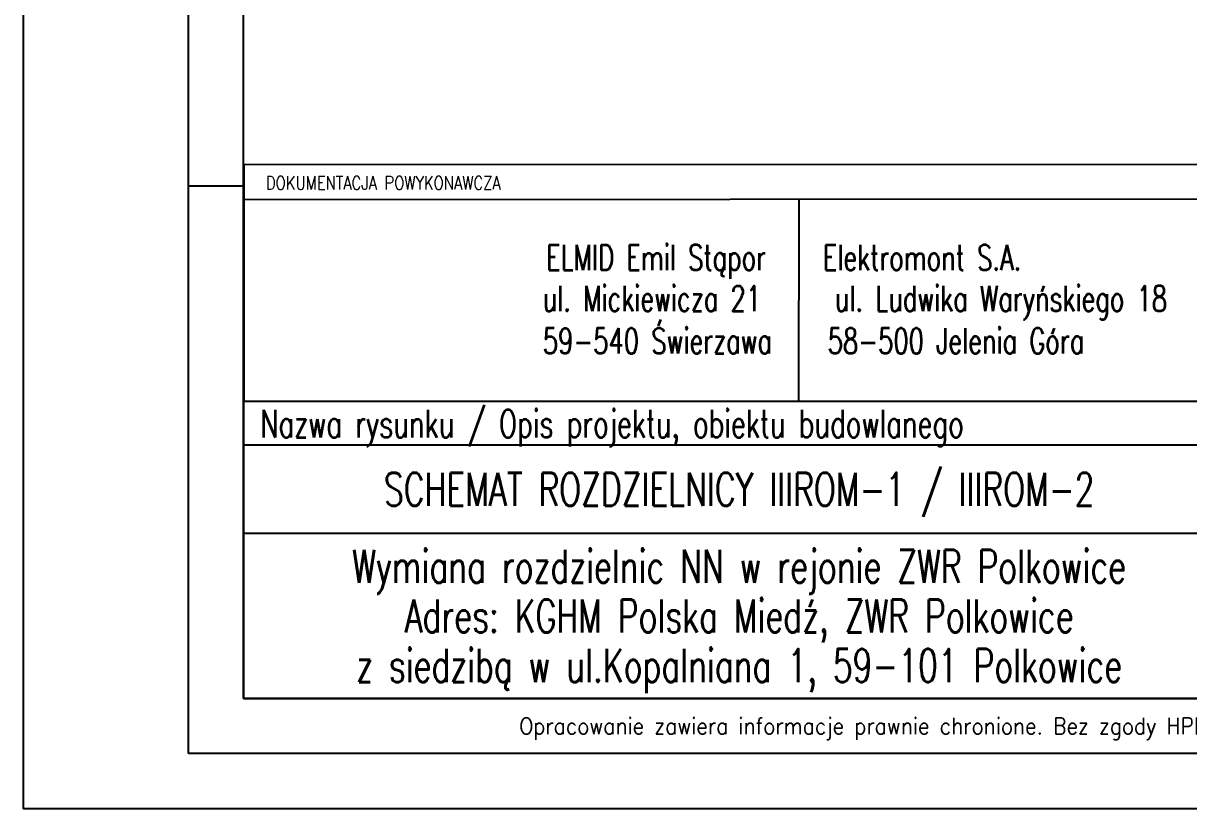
# Model space of a CAD drawing. Header units: millimetres. Extents: x 7130 to 65072, y -4915 to 15466.
# Drawn here: x 50661 to 57924, y -4915 to -23 of the extents above; entities that cross this region are included whole.
import ezdxf
from ezdxf.enums import TextEntityAlignment as Align

# ---------------------------------------------------------------- set-up
doc = ezdxf.new("R2010")
doc.units = ezdxf.units.MM
doc.header["$LTSCALE"] = 0.3
doc.layers.get('0').update_dxf_attribs({"linetype": 'CONTINUOUS'})
for name, color, linetype in [('_A_TABELA-LAYOUT', 1, 'CONTINUOUS'), ('CIENKA', 1, 'CONTINUOUS'), ('GRUBA', 7, 'CONTINUOUS')]:
    doc.layers.add(name, color=color, linetype=linetype)
doc.styles.add('ROMANS', font='romans', dxfattribs={"width": 0.8, "oblique": 10, "height": 2.8})
doc.styles.add('TETERA', font='romans.shx', dxfattribs={"width": 0.8})

# ---------------------------------------------------------------- blocks, each defined once
blk = doc.blocks.new('Tabelka_Czesc ogolna')
at = {"layer": 'CIENKA'}
for p, q in [((90, 23), (0, 23)), ((0, 15), (90, 15))]:
    blk.add_line(p, q, dxfattribs=at)
at = {"layer": 'GRUBA'}
blk.add_lwpolyline([(0, 27), (180, 27), (180, 0), (0, 0)], close=True, dxfattribs=at)
at = {"layer": 'CIENKA', "style": 'ROMANS', "width": 0.7}
blk.add_text('Nazwa rysunku / Opis projektu, obiektu budowlanego', height=2.5, dxfattribs=at).set_placement((1.5, 23.7))
at = {"layer": 'CIENKA', "style": 'ROMANS', "width": 0.9}
blk.add_text('Opracowanie zawiera informacje prawnie chronione. Bez zgody HPE Sp. z o.o. nie może być ono powielane i udostępniane osobom trzecim.', height=1.5, dxfattribs=at).set_placement((90, -2.5), align=Align.MIDDLE_CENTER)
at = {"layer": 'GRUBA', "style": 'ROMANS', "width": 0.7}
for tag, height, p in [('NAZWA_RYSUNKU', 3, (45, 19)), ('DE-SE/H0300-11/00-000', 3, (120, 19)), ('00', 3, (157.5, 19)), ('1/1', 2.5, (172.5, 5.5))]:
    blk.add_attdef(tag, text='', height=height, dxfattribs=at).set_placement(p, align=Align.MIDDLE_CENTER)
for tag, p in [('OPIS_PROJEKTU_1', (45, 10.5)), ('OPIS_PROJEKTU_2', (45, 6)), ('OPIS_PROJEKTU_3', (45, 1.5))]:
    blk.add_attdef(tag, text='', height=3, dxfattribs=at).set_placement(p, align=Align.CENTER)
blk.add_attdef('1:10', text='', height=3, dxfattribs=at).set_placement((100, 5.5), align=Align.MIDDLE)

msp = doc.modelspace()

# ---------------------------------------------------------------- linework, layer by layer
at = {"color": 10, "linetype": 'Continuous'}
for points in [[(52035, -903.4), (52035, -2373.6)], [(62431.2, -905.3), (52036.2, -902.3)]]:
    msp.add_lwpolyline(points, dxfattribs=at)
at = {"layer": 'CIENKA'}
for p, q in [((50661.2, 15466.3), (50661.2, -4915.3)), ((52033.7, -1038), (51690.6, -1038)), ((62431.2, -1116.8), (52036.2, -1122.8)), ((65072.5, -4915.3), (50661.2, -4915.3))]:
    msp.add_line(p, q, dxfattribs=at)
at = {"layer": 'CIENKA', "color": 10, "linetype": 'Continuous'}
msp.add_lwpolyline([(55493.5, -1121.2), (55492.9, -2376.4)], dxfattribs=at)
at = {"layer": 'GRUBA'}
for p, q in [((51690.6, -4572.2), (51690.6, 15123.2)), ((52033.7, -4229.1), (52033.7, 14780)), ((52033.7, -4229.1), (64386.2, -4229.1)), ((64729.3, -4572.2), (51690.6, -4572.2))]:
    msp.add_line(p, q, dxfattribs=at)

# ---------------------------------------------------------------- block references
ref = msp.add_blockref('Tabelka_Czesc ogolna', (52035, -4229.1), dxfattribs=dict(at, xscale=68.6181375, yscale=68.6181375, zscale=68.6181375))
ref.add_attrib('NAZWA_RYSUNKU', 'SCHEMAT ROZDZIELNICY IIIROM-1 / IIIROM-2', dxfattribs={"height": 205.854, "style": 'ROMANS', "width": 0.7}).set_placement((55122.8, -2925.3), align=Align.MIDDLE_CENTER)
ref.add_attrib('OPIS_PROJEKTU_1', 'Wymiana rozdzielnic NN w rejonie ZWR Polkowice', dxfattribs={"height": 205.854, "style": 'ROMANS', "width": 0.7}).set_placement((55122.8, -3508.6), align=Align.CENTER)
ref.add_attrib('OPIS_PROJEKTU_2', 'Adres: KGHM Polska Miedź, ZWR Polkowice', dxfattribs={"height": 205.854, "style": 'ROMANS', "width": 0.7}).set_placement((55122.8, -3817.4), align=Align.CENTER)
ref.add_attrib('OPIS_PROJEKTU_3', 'z siedzibą w ul.Kopalniana 1, 59-101 Polkowice', dxfattribs={"height": 205.854, "style": 'ROMANS', "width": 0.7}).set_placement((55122.8, -4126.2), align=Align.CENTER)

# ---------------------------------------------------------------- texts
at = {"layer": '_A_TABELA-LAYOUT', "style": 'TETERA', "width": 0.8}
msp.add_text('DOKUMENTACJA POWYKONAWCZA', height=84.229, dxfattribs=at).set_placement((52172.8, -1059.1))
at = {"layer": 'GRUBA', "lineweight": 9, "style": 'ROMANS', "width": 0.7}
for s, p in [('ELMID Emil Stąpor', (54604.8, -1561.2)), ('Elektromont S.A.', (56262.4, -1561.7)), ('ul. Mickiewicza 21', (54578.3, -1816.6)), ('ul. Ludwika Waryńskiego 18', (56754.2, -1816.5)), ('59-540 Świerzawa', (54612.7, -2080.4)), ('58-500 Jelenia Góra', (56473.9, -2080.5))]:
    msp.add_text(s, height=158.647, dxfattribs=at).set_placement(p, align=Align.CENTER)

doc.saveas('drawing.dxf')
